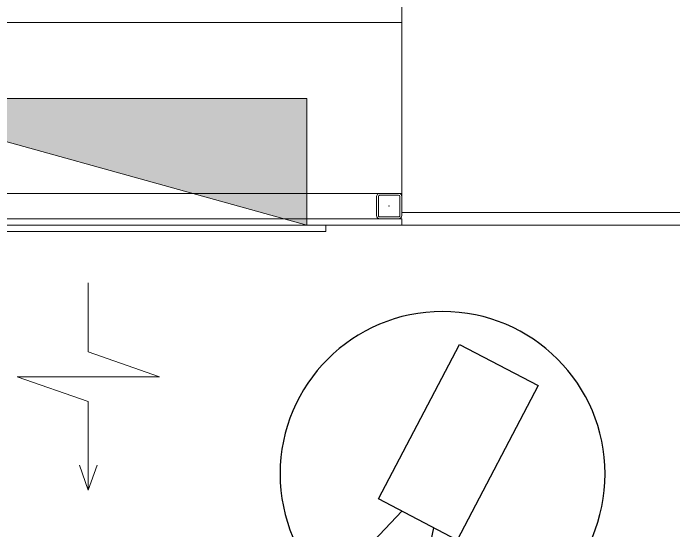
# Model space of a CAD drawing. Extents: x -1286 to 34975, y -230 to 6637.
# Drawn here: x 4339.5 to 4443.8, y 3062.2 to 3144 of the extents above; entities that cross this region are included whole.
import ezdxf

# ---------------------------------------------------------------- set-up
doc = ezdxf.new("R2010")
doc.units = 0
doc.header["$LTSCALE"] = 20
doc.layers.get('0').update_dxf_attribs({"color": 9, "lineweight": 9})
for name, color, linetype, lineweight in [('00', 9, 'Continuous', 9), ('01', 9, 'Continuous', 9), ('06D', 9, 'Continuous', 9), ('09', 9, 'Continuous', 9), ('10', 9, 'Continuous', 9), ('11', 9, 'Continuous', 9), ('14', 9, 'Continuous', 9), ('32-ekipman', 8, 'Continuous', 9), ('E-DAHİLİ DOME KAMERA', 7, 'Continuous', 30)]:
    doc.layers.add(name, color=color, linetype=linetype, lineweight=lineweight)

# ---------------------------------------------------------------- blocks, each defined once
blk = doc.blocks.new('p-kolon-80x80-vw')
at = {"layer": '01'}
blk.add_lwpolyline([(-40, -40), (-40, 40), (40, 40), (40, -40)], close=True, dxfattribs=at)
blk = doc.blocks.new('Prf-40x40')
for points in [[(1.5, -2), (-1.5, -2, -0.414214), (-2, -1.5), (-2, 1.5, -0.414214), (-1.5, 2), (1.5, 2, -0.414214), (2, 1.5), (2, -1.5, -0.414214)], [(1.5, -1.7), (-1.5, -1.7, -0.414214), (-1.7, -1.5), (-1.7, 1.5, -0.414214), (-1.5, 1.7), (1.5, 1.7, -0.414214), (1.7, 1.5), (1.7, -1.5, -0.414214)]]:
    blk.add_lwpolyline(points, format="xyb", close=True)
blk.add_point((0, 0))
blk = doc.blocks.new('p-krt-yangindolabi_vw')
at = {"layer": '09'}
h = blk.add_hatch(color=252, dxfattribs=at)
h.dxf.hatch_style = 1
h.paths.add_polyline_path([(0, 20), (-72, 0), (0, 0)])
at = {"linetype": 'Continuous'}
blk.add_lwpolyline([(-35.91, 57.95), (-34.5, 61.93), (-34.5, 47.91), (-45.75, 43.98), (-23.25, 43.98), (-34.5, 40.04), (-34.5, 29.14)], dxfattribs=at)
for points in [[(-34.5, 61.93), (-35.91, 57.95)], [(-34.5, 61.93), (-33.09, 57.95)]]:
    blk.add_lwpolyline(points)
for points in [[(-72, 20), (-75, 20), (-75, 21), (3, 21), (3, 20)], [(-72, 0), (0, 0), (0, 20), (-72, 20)], [(0, 20), (-72, 0), (0, 0)]]:
    blk.add_lwpolyline(points, close=True)
blk = doc.blocks.new('100_DAHİLİ DOME KAMERA')
at = {"layer": 'E-DAHİLİ DOME KAMERA', "color": 4}
for p, q in [((-1.936, 0.715), (-1.936, -0.689)), ((0.82, 0.715), (-1.936, 0.715)), ((0.82, -0.689), (0.82, 0.715)), ((0.82, 0.294), (2.131, 0.668)), ((2.131, 0.668), (2.131, -0.643)), ((0.82, -0.268), (2.131, -0.643)), ((-1.936, -0.689), (0.82, -0.689))]:
    blk.add_line(p, q, dxfattribs=at)
at = {"layer": 'E-DAHİLİ DOME KAMERA', "color": 4, "linetype": 'Continuous'}
blk.add_circle((0, 0), 2.566, dxfattribs=at)

msp = doc.modelspace()

# ---------------------------------------------------------------- linework, layer by layer
at = {"layer": '00'}
msp.add_lwpolyline([(4095.77, 3362.5), (4480.84, 3362.5), (4480.84, 3297.5), (4465.84, 3297.5), (4465.84, 3347.5), (4340.77, 3347.5), (4340.77, 3157.5), (4400.84, 3157.5), (4400.84, 3142.5), (4277.64, 3142.5), (4277.64, 3157.5), (4325.77, 3157.5), (4325.77, 3347.5), (4125.77, 3347.5)], dxfattribs=at)
at = {"layer": '06D'}
msp.add_lwpolyline([(4303.84, 3142.5), (4303.84, 3115.5), (4400.84, 3115.5)], dxfattribs=at)
at = {"layer": '11'}
msp.add_lwpolyline([(4299.84, 3142.5), (4299.84, 3111.5), (4400.84, 3111.5), (4400.84, 3110.5), (4298.84, 3110.5), (4298.84, 3142.5), (4299.84, 3142.5)], dxfattribs=at)
at = {"layer": '14'}
for points in [[(4482.84, 3207.5), (4482.84, 3110.5), (4402.84, 3110.5)], [(4400.84, 3111.5), (4400.84, 3110.5), (4402.84, 3110.5)]]:
    msp.add_lwpolyline(points, dxfattribs=at)

# ---------------------------------------------------------------- block references
msp.add_blockref('p-kolon-80x80-vw', (4440.84, 3152.5))
at = {"layer": '10', "xscale": -1}
msp.add_blockref('Prf-40x40', (4398.84, 3113.5), dxfattribs=at)
at = {"layer": '32-ekipman', "xscale": -1, "rotation": 180}
msp.add_blockref('p-krt-yangindolabi_vw', (4385.84, 3130.5), dxfattribs=at)
at = {"layer": 'E-DAHİLİ DOME KAMERA', "xscale": -10, "yscale": 9.999999999999998, "zscale": 9.999999999999998, "rotation": 62.31815127391469}
msp.add_blockref('100_DAHİLİ DOME KAMERA', (4407.28, 3071.17), dxfattribs=at)

doc.saveas('drawing.dxf')
